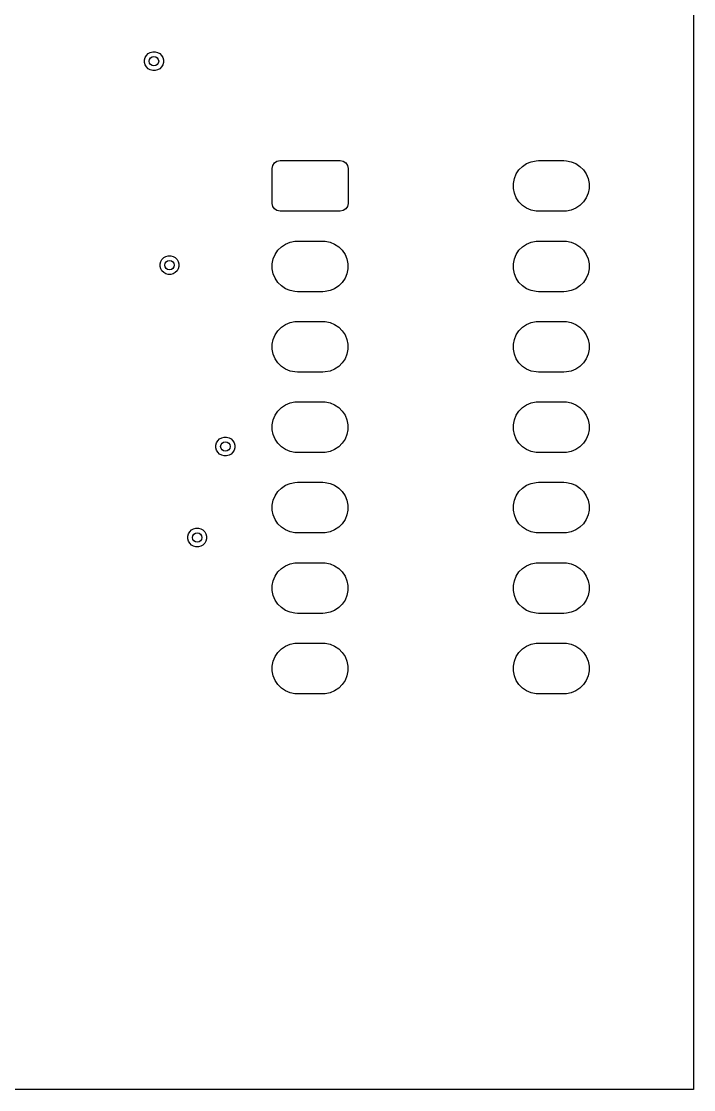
# Model space of a CAD drawing. Extents: x 44.5 to 133, y -119 to -55.5.
# Drawn here: x 111.76 to 133, y -119 to -85.26 of the extents above; entities that cross this region are included whole.
import ezdxf

# ---------------------------------------------------------------- set-up
doc = ezdxf.new("R2010")
doc.units = 0
doc.layers.add('BLACK', color=7, linetype='CONTINUOUS')

msp = doc.modelspace()

# ---------------------------------------------------------------- linework, layer by layer
at = {"layer": 'BLACK', "linetype": 'CONTINUOUS'}
for p, q in [((133, -55.5), (133, -119)), ((115.668836, -86.405995), (115.707994, -86.338172)), ((115.707994, -86.338172), (115.763372, -86.282794)), ((115.763372, -86.282794), (115.831195, -86.243636)), ((115.831195, -86.243636), (115.906842, -86.223367)), ((115.906842, -86.223367), (115.985158, -86.223367)), ((115.985158, -86.223367), (116.060805, -86.243636)), ((116.060805, -86.243636), (116.128628, -86.282794)), ((116.128628, -86.282794), (116.184006, -86.338172)), ((116.184006, -86.338172), (116.223164, -86.405995)), ((115.648567, -86.481642), (115.668836, -86.405995)), ((115.648567, -86.559958), (115.648567, -86.481642)), ((115.668836, -86.635605), (115.648567, -86.559958)), ((115.707994, -86.703428), (115.668836, -86.635605)), ((115.763372, -86.758806), (115.707994, -86.703428)), ((116.184006, -86.703428), (116.128628, -86.758806)), ((116.223164, -86.635605), (116.184006, -86.703428)), ((116.223164, -86.405995), (116.243433, -86.481642)), ((116.243433, -86.559958), (116.223164, -86.635605)), ((116.243433, -86.481642), (116.243433, -86.559958)), ((115.831195, -86.797964), (115.763372, -86.758806)), ((115.906842, -86.818233), (115.831195, -86.797964)), ((115.985158, -86.818233), (115.906842, -86.818233)), ((116.060805, -86.797964), (115.985158, -86.818233)), ((116.128628, -86.758806), (116.060805, -86.797964)), ((119.69903, -89.814329), (119.753223, -89.733223)), ((119.753223, -89.733223), (119.834329, -89.67903)), ((119.834329, -89.67903), (119.93, -89.66)), ((119.93, -89.66), (121.83, -89.66)), ((121.83, -89.66), (121.925671, -89.67903)), ((121.925671, -89.67903), (122.006777, -89.733223)), ((122.006777, -89.733223), (122.06097, -89.814329)), ((127.722883, -89.754463), (127.867772, -89.694448)), ((127.867772, -89.694448), (128.021586, -89.663852)), ((128.021586, -89.663852), (128.1, -89.66)), ((128.1, -89.66), (128.9, -89.66)), ((128.9, -89.66), (128.978414, -89.663852)), ((128.978414, -89.663852), (129.132228, -89.694448)), ((129.132228, -89.694448), (129.277117, -89.754463)), ((119.68, -89.91), (119.69903, -89.814329)), ((119.68, -91.01), (119.68, -89.91)), ((122.06097, -89.814329), (122.08, -89.91)), ((122.08, -89.91), (122.08, -91.01)), ((127.394463, -90.082883), (127.481592, -89.952485)), ((127.481592, -89.952485), (127.592485, -89.841592)), ((127.592485, -89.841592), (127.722883, -89.754463)), ((129.277117, -89.754463), (129.407515, -89.841592)), ((129.407515, -89.841592), (129.518408, -89.952485)), ((129.518408, -89.952485), (129.605537, -90.082883)), ((127.303852, -90.381586), (127.334448, -90.227772)), ((127.303852, -90.538414), (127.303852, -90.381586)), ((127.334448, -90.227772), (127.394463, -90.082883)), ((129.605537, -90.082883), (129.665552, -90.227772)), ((129.665552, -90.227772), (129.696148, -90.381586)), ((129.696148, -90.381586), (129.696148, -90.538414)), ((127.334448, -90.692228), (127.303852, -90.538414)), ((127.394463, -90.837117), (127.334448, -90.692228)), ((129.665552, -90.692228), (129.605537, -90.837117)), ((129.696148, -90.538414), (129.665552, -90.692228)), ((119.69903, -91.105671), (119.68, -91.01)), ((122.08, -91.01), (122.06097, -91.105671)), ((127.481592, -90.967515), (127.394463, -90.837117)), ((127.592485, -91.078408), (127.481592, -90.967515)), ((127.722883, -91.165537), (127.592485, -91.078408)), ((129.407515, -91.078408), (129.277117, -91.165537)), ((129.518408, -90.967515), (129.407515, -91.078408)), ((129.605537, -90.837117), (129.518408, -90.967515)), ((119.753223, -91.186777), (119.69903, -91.105671)), ((119.834329, -91.24097), (119.753223, -91.186777)), ((119.93, -91.26), (119.834329, -91.24097)), ((121.83, -91.26), (119.93, -91.26)), ((121.925671, -91.24097), (121.83, -91.26)), ((122.006777, -91.186777), (121.925671, -91.24097)), ((122.06097, -91.105671), (122.006777, -91.186777)), ((127.867772, -91.225552), (127.722883, -91.165537)), ((128.021586, -91.256148), (127.867772, -91.225552)), ((128.1, -91.26), (128.021586, -91.256148)), ((128.9, -91.26), (128.1, -91.26)), ((128.978414, -91.256148), (128.9, -91.26)), ((129.132228, -91.225552), (128.978414, -91.256148)), ((129.277117, -91.165537), (129.132228, -91.225552)), ((119.861592, -92.492485), (119.972485, -92.381592)), ((119.972485, -92.381592), (120.102883, -92.294463)), ((120.102883, -92.294463), (120.247772, -92.234448)), ((120.247772, -92.234448), (120.401586, -92.203852)), ((120.401586, -92.203852), (120.48, -92.2)), ((120.48, -92.2), (121.28, -92.2)), ((121.28, -92.2), (121.358414, -92.203852)), ((121.358414, -92.203852), (121.512228, -92.234448)), ((121.512228, -92.234448), (121.657117, -92.294463)), ((121.657117, -92.294463), (121.787515, -92.381592)), ((121.787515, -92.381592), (121.898408, -92.492485)), ((127.481592, -92.492485), (127.592485, -92.381592)), ((127.592485, -92.381592), (127.722883, -92.294463)), ((127.722883, -92.294463), (127.867772, -92.234448)), ((127.867772, -92.234448), (128.021586, -92.203852)), ((128.021586, -92.203852), (128.1, -92.2)), ((128.1, -92.2), (128.9, -92.2)), ((128.9, -92.2), (128.978414, -92.203852)), ((128.978414, -92.203852), (129.132228, -92.234448)), ((129.132228, -92.234448), (129.277117, -92.294463)), ((129.277117, -92.294463), (129.407515, -92.381592)), ((129.407515, -92.381592), (129.518408, -92.492485)), ((116.200694, -92.778572), (116.256072, -92.723194)), ((116.256072, -92.723194), (116.323895, -92.684036)), ((116.323895, -92.684036), (116.399542, -92.663767)), ((116.399542, -92.663767), (116.477858, -92.663767)), ((116.477858, -92.663767), (116.553505, -92.684036)), ((116.553505, -92.684036), (116.621328, -92.723194)), ((116.621328, -92.723194), (116.676706, -92.778572)), ((119.683852, -92.921586), (119.714448, -92.767772)), ((119.714448, -92.767772), (119.774463, -92.622883)), ((119.774463, -92.622883), (119.861592, -92.492485)), ((121.898408, -92.492485), (121.985537, -92.622883)), ((121.985537, -92.622883), (122.045552, -92.767772)), ((122.045552, -92.767772), (122.076148, -92.921586)), ((127.303852, -92.921586), (127.334448, -92.767772)), ((127.334448, -92.767772), (127.394463, -92.622883)), ((127.394463, -92.622883), (127.481592, -92.492485)), ((129.518408, -92.492485), (129.605537, -92.622883)), ((129.605537, -92.622883), (129.665552, -92.767772)), ((129.665552, -92.767772), (129.696148, -92.921586)), ((116.141267, -92.922042), (116.161536, -92.846395)), ((116.141267, -93.000358), (116.141267, -92.922042)), ((116.161536, -93.076005), (116.141267, -93.000358)), ((116.161536, -92.846395), (116.200694, -92.778572)), ((116.200694, -93.143828), (116.161536, -93.076005)), ((116.676706, -92.778572), (116.715864, -92.846395)), ((116.715864, -93.076005), (116.676706, -93.143828)), ((116.715864, -92.846395), (116.736133, -92.922042)), ((116.736133, -93.000358), (116.715864, -93.076005)), ((116.736133, -92.922042), (116.736133, -93.000358)), ((119.683852, -93.078414), (119.683852, -92.921586)), ((119.714448, -93.232228), (119.683852, -93.078414)), ((122.076148, -93.078414), (122.045552, -93.232228)), ((122.076148, -92.921586), (122.076148, -93.078414)), ((127.303852, -93.078414), (127.303852, -92.921586)), ((127.334448, -93.232228), (127.303852, -93.078414)), ((129.696148, -93.078414), (129.665552, -93.232228)), ((129.696148, -92.921586), (129.696148, -93.078414)), ((116.256072, -93.199206), (116.200694, -93.143828)), ((116.323895, -93.238364), (116.256072, -93.199206)), ((116.399542, -93.258633), (116.323895, -93.238364)), ((116.477858, -93.258633), (116.399542, -93.258633)), ((116.553505, -93.238364), (116.477858, -93.258633)), ((116.621328, -93.199206), (116.553505, -93.238364)), ((116.676706, -93.143828), (116.621328, -93.199206)), ((119.774463, -93.377117), (119.714448, -93.232228)), ((119.861592, -93.507515), (119.774463, -93.377117)), ((121.985537, -93.377117), (121.898408, -93.507515)), ((122.045552, -93.232228), (121.985537, -93.377117)), ((127.394463, -93.377117), (127.334448, -93.232228)), ((127.481592, -93.507515), (127.394463, -93.377117)), ((129.605537, -93.377117), (129.518408, -93.507515)), ((129.665552, -93.232228), (129.605537, -93.377117)), ((119.972485, -93.618408), (119.861592, -93.507515)), ((120.102883, -93.705537), (119.972485, -93.618408)), ((120.247772, -93.765552), (120.102883, -93.705537)), ((120.401586, -93.796148), (120.247772, -93.765552)), ((121.512228, -93.765552), (121.358414, -93.796148)), ((121.657117, -93.705537), (121.512228, -93.765552)), ((121.787515, -93.618408), (121.657117, -93.705537)), ((121.898408, -93.507515), (121.787515, -93.618408)), ((127.592485, -93.618408), (127.481592, -93.507515)), ((127.722883, -93.705537), (127.592485, -93.618408)), ((127.867772, -93.765552), (127.722883, -93.705537)), ((128.021586, -93.796148), (127.867772, -93.765552)), ((129.132228, -93.765552), (128.978414, -93.796148)), ((129.277117, -93.705537), (129.132228, -93.765552)), ((129.407515, -93.618408), (129.277117, -93.705537)), ((129.518408, -93.507515), (129.407515, -93.618408)), ((120.48, -93.8), (120.401586, -93.796148)), ((121.28, -93.8), (120.48, -93.8)), ((121.358414, -93.796148), (121.28, -93.8)), ((128.1, -93.8), (128.021586, -93.796148)), ((128.9, -93.8), (128.1, -93.8)), ((128.978414, -93.796148), (128.9, -93.8)), ((120.102883, -94.834463), (120.247772, -94.774448)), ((120.247772, -94.774448), (120.401586, -94.743852)), ((120.401586, -94.743852), (120.48, -94.74)), ((120.48, -94.74), (121.28, -94.74)), ((121.28, -94.74), (121.358414, -94.743852)), ((121.358414, -94.743852), (121.512228, -94.774448)), ((121.512228, -94.774448), (121.657117, -94.834463)), ((127.722883, -94.834463), (127.867772, -94.774448)), ((127.867772, -94.774448), (128.021586, -94.743852)), ((128.021586, -94.743852), (128.1, -94.74)), ((128.1, -94.74), (128.9, -94.74)), ((128.9, -94.74), (128.978414, -94.743852)), ((128.978414, -94.743852), (129.132228, -94.774448)), ((129.132228, -94.774448), (129.277117, -94.834463)), ((119.774463, -95.162883), (119.861592, -95.032485)), ((119.861592, -95.032485), (119.972485, -94.921592)), ((119.972485, -94.921592), (120.102883, -94.834463)), ((121.657117, -94.834463), (121.787515, -94.921592)), ((121.787515, -94.921592), (121.898408, -95.032485)), ((121.898408, -95.032485), (121.985537, -95.162883)), ((127.394463, -95.162883), (127.481592, -95.032485)), ((127.481592, -95.032485), (127.592485, -94.921592)), ((127.592485, -94.921592), (127.722883, -94.834463)), ((129.277117, -94.834463), (129.407515, -94.921592)), ((129.407515, -94.921592), (129.518408, -95.032485)), ((129.518408, -95.032485), (129.605537, -95.162883)), ((119.683852, -95.461586), (119.714448, -95.307772)), ((119.683852, -95.618414), (119.683852, -95.461586)), ((119.714448, -95.307772), (119.774463, -95.162883)), ((121.985537, -95.162883), (122.045552, -95.307772)), ((122.045552, -95.307772), (122.076148, -95.461586)), ((122.076148, -95.461586), (122.076148, -95.618414)), ((127.303852, -95.461586), (127.334448, -95.307772)), ((127.303852, -95.618414), (127.303852, -95.461586)), ((127.334448, -95.307772), (127.394463, -95.162883)), ((129.605537, -95.162883), (129.665552, -95.307772)), ((129.665552, -95.307772), (129.696148, -95.461586)), ((129.696148, -95.461586), (129.696148, -95.618414)), ((119.714448, -95.772228), (119.683852, -95.618414)), ((119.774463, -95.917117), (119.714448, -95.772228)), ((122.045552, -95.772228), (121.985537, -95.917117)), ((122.076148, -95.618414), (122.045552, -95.772228)), ((127.334448, -95.772228), (127.303852, -95.618414)), ((127.394463, -95.917117), (127.334448, -95.772228)), ((129.665552, -95.772228), (129.605537, -95.917117)), ((129.696148, -95.618414), (129.665552, -95.772228)), ((119.861592, -96.047515), (119.774463, -95.917117)), ((119.972485, -96.158408), (119.861592, -96.047515)), ((121.898408, -96.047515), (121.787515, -96.158408)), ((121.985537, -95.917117), (121.898408, -96.047515)), ((127.481592, -96.047515), (127.394463, -95.917117)), ((127.592485, -96.158408), (127.481592, -96.047515)), ((129.518408, -96.047515), (129.407515, -96.158408)), ((129.605537, -95.917117), (129.518408, -96.047515)), ((120.102883, -96.245537), (119.972485, -96.158408)), ((120.247772, -96.305552), (120.102883, -96.245537)), ((120.401586, -96.336148), (120.247772, -96.305552)), ((120.48, -96.34), (120.401586, -96.336148)), ((121.28, -96.34), (120.48, -96.34)), ((121.358414, -96.336148), (121.28, -96.34)), ((121.512228, -96.305552), (121.358414, -96.336148)), ((121.657117, -96.245537), (121.512228, -96.305552)), ((121.787515, -96.158408), (121.657117, -96.245537)), ((127.722883, -96.245537), (127.592485, -96.158408)), ((127.867772, -96.305552), (127.722883, -96.245537)), ((128.021586, -96.336148), (127.867772, -96.305552)), ((128.1, -96.34), (128.021586, -96.336148)), ((128.9, -96.34), (128.1, -96.34)), ((128.978414, -96.336148), (128.9, -96.34)), ((129.132228, -96.305552), (128.978414, -96.336148)), ((129.277117, -96.245537), (129.132228, -96.305552)), ((129.407515, -96.158408), (129.277117, -96.245537)), ((119.861592, -97.572485), (119.972485, -97.461592)), ((119.972485, -97.461592), (120.102883, -97.374463)), ((120.102883, -97.374463), (120.247772, -97.314448)), ((120.247772, -97.314448), (120.401586, -97.283852)), ((120.401586, -97.283852), (120.48, -97.28)), ((120.48, -97.28), (121.28, -97.28)), ((121.28, -97.28), (121.358414, -97.283852)), ((121.358414, -97.283852), (121.512228, -97.314448)), ((121.512228, -97.314448), (121.657117, -97.374463)), ((121.657117, -97.374463), (121.787515, -97.461592)), ((121.787515, -97.461592), (121.898408, -97.572485)), ((127.481592, -97.572485), (127.592485, -97.461592)), ((127.592485, -97.461592), (127.722883, -97.374463)), ((127.722883, -97.374463), (127.867772, -97.314448)), ((127.867772, -97.314448), (128.021586, -97.283852)), ((128.021586, -97.283852), (128.1, -97.28)), ((128.1, -97.28), (128.9, -97.28)), ((128.9, -97.28), (128.978414, -97.283852)), ((128.978414, -97.283852), (129.132228, -97.314448)), ((129.132228, -97.314448), (129.277117, -97.374463)), ((129.277117, -97.374463), (129.407515, -97.461592)), ((129.407515, -97.461592), (129.518408, -97.572485)), ((119.714448, -97.847772), (119.774463, -97.702883)), ((119.774463, -97.702883), (119.861592, -97.572485)), ((121.898408, -97.572485), (121.985537, -97.702883)), ((121.985537, -97.702883), (122.045552, -97.847772)), ((127.334448, -97.847772), (127.394463, -97.702883)), ((127.394463, -97.702883), (127.481592, -97.572485)), ((129.518408, -97.572485), (129.605537, -97.702883)), ((129.605537, -97.702883), (129.665552, -97.847772)), ((119.683852, -98.001586), (119.714448, -97.847772)), ((119.683852, -98.158414), (119.683852, -98.001586)), ((119.714448, -98.312228), (119.683852, -98.158414)), ((122.045552, -97.847772), (122.076148, -98.001586)), ((122.076148, -98.158414), (122.045552, -98.312228)), ((122.076148, -98.001586), (122.076148, -98.158414)), ((127.303852, -98.001586), (127.334448, -97.847772)), ((127.303852, -98.158414), (127.303852, -98.001586)), ((127.334448, -98.312228), (127.303852, -98.158414)), ((129.665552, -97.847772), (129.696148, -98.001586)), ((129.696148, -98.158414), (129.665552, -98.312228)), ((129.696148, -98.001586), (129.696148, -98.158414)), ((117.926636, -98.574195), (117.965794, -98.506372)), ((117.965794, -98.506372), (118.021172, -98.450994)), ((118.021172, -98.450994), (118.088995, -98.411836)), ((118.088995, -98.411836), (118.164642, -98.391567)), ((118.164642, -98.391567), (118.242958, -98.391567)), ((118.242958, -98.391567), (118.318605, -98.411836)), ((118.318605, -98.411836), (118.386428, -98.450994)), ((118.386428, -98.450994), (118.441806, -98.506372)), ((118.441806, -98.506372), (118.480964, -98.574195)), ((119.774463, -98.457117), (119.714448, -98.312228)), ((119.861592, -98.587515), (119.774463, -98.457117)), ((121.985537, -98.457117), (121.898408, -98.587515)), ((122.045552, -98.312228), (121.985537, -98.457117)), ((127.394463, -98.457117), (127.334448, -98.312228)), ((127.481592, -98.587515), (127.394463, -98.457117)), ((129.605537, -98.457117), (129.518408, -98.587515)), ((129.665552, -98.312228), (129.605537, -98.457117)), ((117.906367, -98.649842), (117.926636, -98.574195)), ((117.906367, -98.728158), (117.906367, -98.649842)), ((117.926636, -98.803805), (117.906367, -98.728158)), ((117.965794, -98.871628), (117.926636, -98.803805)), ((118.480964, -98.803805), (118.441806, -98.871628)), ((118.480964, -98.574195), (118.501233, -98.649842)), ((118.501233, -98.728158), (118.480964, -98.803805)), ((118.501233, -98.649842), (118.501233, -98.728158)), ((119.972485, -98.698408), (119.861592, -98.587515)), ((120.102883, -98.785537), (119.972485, -98.698408)), ((120.247772, -98.845552), (120.102883, -98.785537)), ((120.401586, -98.876148), (120.247772, -98.845552)), ((121.512228, -98.845552), (121.358414, -98.876148)), ((121.657117, -98.785537), (121.512228, -98.845552)), ((121.787515, -98.698408), (121.657117, -98.785537)), ((121.898408, -98.587515), (121.787515, -98.698408)), ((127.592485, -98.698408), (127.481592, -98.587515)), ((127.722883, -98.785537), (127.592485, -98.698408)), ((127.867772, -98.845552), (127.722883, -98.785537)), ((128.021586, -98.876148), (127.867772, -98.845552)), ((129.132228, -98.845552), (128.978414, -98.876148)), ((129.277117, -98.785537), (129.132228, -98.845552)), ((129.407515, -98.698408), (129.277117, -98.785537)), ((129.518408, -98.587515), (129.407515, -98.698408)), ((118.021172, -98.927006), (117.965794, -98.871628)), ((118.088995, -98.966164), (118.021172, -98.927006)), ((118.164642, -98.986433), (118.088995, -98.966164)), ((118.242958, -98.986433), (118.164642, -98.986433)), ((118.318605, -98.966164), (118.242958, -98.986433)), ((118.386428, -98.927006), (118.318605, -98.966164)), ((118.441806, -98.871628), (118.386428, -98.927006)), ((120.48, -98.88), (120.401586, -98.876148)), ((121.28, -98.88), (120.48, -98.88)), ((121.358414, -98.876148), (121.28, -98.88)), ((128.1, -98.88), (128.021586, -98.876148)), ((128.9, -98.88), (128.1, -98.88)), ((128.978414, -98.876148), (128.9, -98.88)), ((120.102883, -99.914463), (120.247772, -99.854448)), ((120.247772, -99.854448), (120.401586, -99.823852)), ((120.401586, -99.823852), (120.48, -99.82)), ((120.48, -99.82), (121.28, -99.82)), ((121.28, -99.82), (121.358414, -99.823852)), ((121.358414, -99.823852), (121.512228, -99.854448)), ((121.512228, -99.854448), (121.657117, -99.914463)), ((127.722883, -99.914463), (127.867772, -99.854448)), ((127.867772, -99.854448), (128.021586, -99.823852)), ((128.021586, -99.823852), (128.1, -99.82)), ((128.1, -99.82), (128.9, -99.82)), ((128.9, -99.82), (128.978414, -99.823852)), ((128.978414, -99.823852), (129.132228, -99.854448)), ((129.132228, -99.854448), (129.277117, -99.914463)), ((119.774463, -100.242883), (119.861592, -100.112485)), ((119.861592, -100.112485), (119.972485, -100.001592)), ((119.972485, -100.001592), (120.102883, -99.914463)), ((121.657117, -99.914463), (121.787515, -100.001592)), ((121.787515, -100.001592), (121.898408, -100.112485)), ((121.898408, -100.112485), (121.985537, -100.242883)), ((127.394463, -100.242883), (127.481592, -100.112485)), ((127.481592, -100.112485), (127.592485, -100.001592)), ((127.592485, -100.001592), (127.722883, -99.914463)), ((129.277117, -99.914463), (129.407515, -100.001592)), ((129.407515, -100.001592), (129.518408, -100.112485)), ((129.518408, -100.112485), (129.605537, -100.242883)), ((119.683852, -100.541586), (119.714448, -100.387772)), ((119.714448, -100.387772), (119.774463, -100.242883)), ((121.985537, -100.242883), (122.045552, -100.387772)), ((122.045552, -100.387772), (122.076148, -100.541586)), ((127.303852, -100.541586), (127.334448, -100.387772)), ((127.334448, -100.387772), (127.394463, -100.242883)), ((129.605537, -100.242883), (129.665552, -100.387772)), ((129.665552, -100.387772), (129.696148, -100.541586)), ((119.683852, -100.698414), (119.683852, -100.541586)), ((119.714448, -100.852228), (119.683852, -100.698414)), ((119.774463, -100.997117), (119.714448, -100.852228)), ((122.045552, -100.852228), (121.985537, -100.997117)), ((122.076148, -100.698414), (122.045552, -100.852228)), ((122.076148, -100.541586), (122.076148, -100.698414)), ((127.303852, -100.698414), (127.303852, -100.541586)), ((127.334448, -100.852228), (127.303852, -100.698414)), ((127.394463, -100.997117), (127.334448, -100.852228)), ((129.665552, -100.852228), (129.605537, -100.997117)), ((129.696148, -100.698414), (129.665552, -100.852228)), ((129.696148, -100.541586), (129.696148, -100.698414)), ((119.861592, -101.127515), (119.774463, -100.997117)), ((119.972485, -101.238408), (119.861592, -101.127515)), ((121.898408, -101.127515), (121.787515, -101.238408)), ((121.985537, -100.997117), (121.898408, -101.127515)), ((127.481592, -101.127515), (127.394463, -100.997117)), ((127.592485, -101.238408), (127.481592, -101.127515)), ((129.518408, -101.127515), (129.407515, -101.238408)), ((129.605537, -100.997117), (129.518408, -101.127515)), ((117.016667, -101.524942), (117.036936, -101.449295)), ((117.016667, -101.603258), (117.016667, -101.524942)), ((117.036936, -101.449295), (117.076094, -101.381472)), ((117.076094, -101.381472), (117.131472, -101.326094)), ((117.131472, -101.326094), (117.199295, -101.286936)), ((117.199295, -101.286936), (117.274942, -101.266667)), ((117.274942, -101.266667), (117.353258, -101.266667)), ((117.353258, -101.266667), (117.428905, -101.286936)), ((117.428905, -101.286936), (117.496728, -101.326094)), ((117.496728, -101.326094), (117.552106, -101.381472)), ((117.552106, -101.381472), (117.591264, -101.449295)), ((117.591264, -101.449295), (117.611533, -101.524942)), ((117.611533, -101.524942), (117.611533, -101.603258)), ((120.102883, -101.325537), (119.972485, -101.238408)), ((120.247772, -101.385552), (120.102883, -101.325537)), ((120.401586, -101.416148), (120.247772, -101.385552)), ((120.48, -101.42), (120.401586, -101.416148)), ((121.28, -101.42), (120.48, -101.42)), ((121.358414, -101.416148), (121.28, -101.42)), ((121.512228, -101.385552), (121.358414, -101.416148)), ((121.657117, -101.325537), (121.512228, -101.385552)), ((121.787515, -101.238408), (121.657117, -101.325537)), ((127.722883, -101.325537), (127.592485, -101.238408)), ((127.867772, -101.385552), (127.722883, -101.325537)), ((128.021586, -101.416148), (127.867772, -101.385552)), ((128.1, -101.42), (128.021586, -101.416148)), ((128.9, -101.42), (128.1, -101.42)), ((128.978414, -101.416148), (128.9, -101.42)), ((129.132228, -101.385552), (128.978414, -101.416148)), ((129.277117, -101.325537), (129.132228, -101.385552)), ((129.407515, -101.238408), (129.277117, -101.325537)), ((117.036936, -101.678905), (117.016667, -101.603258)), ((117.076094, -101.746728), (117.036936, -101.678905)), ((117.131472, -101.802106), (117.076094, -101.746728)), ((117.199295, -101.841264), (117.131472, -101.802106)), ((117.274942, -101.861533), (117.199295, -101.841264)), ((117.353258, -101.861533), (117.274942, -101.861533)), ((117.428905, -101.841264), (117.353258, -101.861533)), ((117.496728, -101.802106), (117.428905, -101.841264)), ((117.552106, -101.746728), (117.496728, -101.802106)), ((117.591264, -101.678905), (117.552106, -101.746728)), ((117.611533, -101.603258), (117.591264, -101.678905)), ((119.861592, -102.652485), (119.972485, -102.541592)), ((119.972485, -102.541592), (120.102883, -102.454463)), ((120.102883, -102.454463), (120.247772, -102.394448)), ((120.247772, -102.394448), (120.401586, -102.363852)), ((120.401586, -102.363852), (120.48, -102.36)), ((120.48, -102.36), (121.28, -102.36)), ((121.28, -102.36), (121.358414, -102.363852)), ((121.358414, -102.363852), (121.512228, -102.394448)), ((121.512228, -102.394448), (121.657117, -102.454463)), ((121.657117, -102.454463), (121.787515, -102.541592)), ((121.787515, -102.541592), (121.898408, -102.652485)), ((127.481592, -102.652485), (127.592485, -102.541592)), ((127.592485, -102.541592), (127.722883, -102.454463)), ((127.722883, -102.454463), (127.867772, -102.394448)), ((127.867772, -102.394448), (128.021586, -102.363852)), ((128.021586, -102.363852), (128.1, -102.36)), ((128.1, -102.36), (128.9, -102.36)), ((128.9, -102.36), (128.978414, -102.363852)), ((128.978414, -102.363852), (129.132228, -102.394448)), ((129.132228, -102.394448), (129.277117, -102.454463)), ((129.277117, -102.454463), (129.407515, -102.541592)), ((129.407515, -102.541592), (129.518408, -102.652485)), ((119.714448, -102.927772), (119.774463, -102.782883)), ((119.774463, -102.782883), (119.861592, -102.652485)), ((121.898408, -102.652485), (121.985537, -102.782883)), ((121.985537, -102.782883), (122.045552, -102.927772)), ((127.334448, -102.927772), (127.394463, -102.782883)), ((127.394463, -102.782883), (127.481592, -102.652485)), ((129.518408, -102.652485), (129.605537, -102.782883)), ((129.605537, -102.782883), (129.665552, -102.927772)), ((119.683852, -103.081586), (119.714448, -102.927772)), ((119.683852, -103.238414), (119.683852, -103.081586)), ((122.045552, -102.927772), (122.076148, -103.081586)), ((122.076148, -103.081586), (122.076148, -103.238414)), ((127.303852, -103.081586), (127.334448, -102.927772)), ((127.303852, -103.238414), (127.303852, -103.081586)), ((129.665552, -102.927772), (129.696148, -103.081586)), ((129.696148, -103.081586), (129.696148, -103.238414)), ((119.714448, -103.392228), (119.683852, -103.238414)), ((119.774463, -103.537117), (119.714448, -103.392228)), ((119.861592, -103.667515), (119.774463, -103.537117)), ((121.985537, -103.537117), (121.898408, -103.667515)), ((122.045552, -103.392228), (121.985537, -103.537117)), ((122.076148, -103.238414), (122.045552, -103.392228)), ((127.334448, -103.392228), (127.303852, -103.238414)), ((127.394463, -103.537117), (127.334448, -103.392228)), ((127.481592, -103.667515), (127.394463, -103.537117)), ((129.605537, -103.537117), (129.518408, -103.667515)), ((129.665552, -103.392228), (129.605537, -103.537117)), ((129.696148, -103.238414), (129.665552, -103.392228)), ((119.972485, -103.778408), (119.861592, -103.667515)), ((120.102883, -103.865537), (119.972485, -103.778408)), ((120.247772, -103.925552), (120.102883, -103.865537)), ((121.657117, -103.865537), (121.512228, -103.925552)), ((121.787515, -103.778408), (121.657117, -103.865537)), ((121.898408, -103.667515), (121.787515, -103.778408)), ((127.592485, -103.778408), (127.481592, -103.667515)), ((127.722883, -103.865537), (127.592485, -103.778408)), ((127.867772, -103.925552), (127.722883, -103.865537)), ((129.277117, -103.865537), (129.132228, -103.925552)), ((129.407515, -103.778408), (129.277117, -103.865537)), ((129.518408, -103.667515), (129.407515, -103.778408)), ((120.401586, -103.956148), (120.247772, -103.925552)), ((120.48, -103.96), (120.401586, -103.956148)), ((121.28, -103.96), (120.48, -103.96)), ((121.358414, -103.956148), (121.28, -103.96)), ((121.512228, -103.925552), (121.358414, -103.956148)), ((128.021586, -103.956148), (127.867772, -103.925552)), ((128.1, -103.96), (128.021586, -103.956148)), ((128.9, -103.96), (128.1, -103.96)), ((128.978414, -103.956148), (128.9, -103.96)), ((129.132228, -103.925552), (128.978414, -103.956148)), ((120.247772, -104.934448), (120.401586, -104.903852)), ((120.401586, -104.903852), (120.48, -104.9)), ((120.48, -104.9), (121.28, -104.9)), ((121.28, -104.9), (121.358414, -104.903852)), ((121.358414, -104.903852), (121.512228, -104.934448)), ((127.867772, -104.934448), (128.021586, -104.903852)), ((128.021586, -104.903852), (128.1, -104.9)), ((128.1, -104.9), (128.9, -104.9)), ((128.9, -104.9), (128.978414, -104.903852)), ((128.978414, -104.903852), (129.132228, -104.934448)), ((119.774463, -105.322883), (119.861592, -105.192485)), ((119.861592, -105.192485), (119.972485, -105.081592)), ((119.972485, -105.081592), (120.102883, -104.994463)), ((120.102883, -104.994463), (120.247772, -104.934448)), ((121.512228, -104.934448), (121.657117, -104.994463)), ((121.657117, -104.994463), (121.787515, -105.081592)), ((121.787515, -105.081592), (121.898408, -105.192485)), ((121.898408, -105.192485), (121.985537, -105.322883)), ((127.394463, -105.322883), (127.481592, -105.192485)), ((127.481592, -105.192485), (127.592485, -105.081592)), ((127.592485, -105.081592), (127.722883, -104.994463)), ((127.722883, -104.994463), (127.867772, -104.934448)), ((129.132228, -104.934448), (129.277117, -104.994463)), ((129.277117, -104.994463), (129.407515, -105.081592)), ((129.407515, -105.081592), (129.518408, -105.192485)), ((129.518408, -105.192485), (129.605537, -105.322883)), ((119.683852, -105.621586), (119.714448, -105.467772)), ((119.714448, -105.467772), (119.774463, -105.322883)), ((121.985537, -105.322883), (122.045552, -105.467772)), ((122.045552, -105.467772), (122.076148, -105.621586)), ((127.303852, -105.621586), (127.334448, -105.467772)), ((127.334448, -105.467772), (127.394463, -105.322883)), ((129.605537, -105.322883), (129.665552, -105.467772)), ((129.665552, -105.467772), (129.696148, -105.621586)), ((119.683852, -105.778414), (119.683852, -105.621586)), ((119.714448, -105.932228), (119.683852, -105.778414)), ((119.774463, -106.077117), (119.714448, -105.932228)), ((122.045552, -105.932228), (121.985537, -106.077117)), ((122.076148, -105.778414), (122.045552, -105.932228)), ((122.076148, -105.621586), (122.076148, -105.778414)), ((127.303852, -105.778414), (127.303852, -105.621586)), ((127.334448, -105.932228), (127.303852, -105.778414)), ((127.394463, -106.077117), (127.334448, -105.932228)), ((129.665552, -105.932228), (129.605537, -106.077117)), ((129.696148, -105.778414), (129.665552, -105.932228)), ((129.696148, -105.621586), (129.696148, -105.778414)), ((119.861592, -106.207515), (119.774463, -106.077117)), ((119.972485, -106.318408), (119.861592, -106.207515)), ((121.898408, -106.207515), (121.787515, -106.318408)), ((121.985537, -106.077117), (121.898408, -106.207515)), ((127.481592, -106.207515), (127.394463, -106.077117)), ((127.592485, -106.318408), (127.481592, -106.207515)), ((129.518408, -106.207515), (129.407515, -106.318408)), ((129.605537, -106.077117), (129.518408, -106.207515)), ((120.102883, -106.405537), (119.972485, -106.318408)), ((120.247772, -106.465552), (120.102883, -106.405537)), ((120.401586, -106.496148), (120.247772, -106.465552)), ((120.48, -106.5), (120.401586, -106.496148)), ((121.28, -106.5), (120.48, -106.5)), ((121.358414, -106.496148), (121.28, -106.5)), ((121.512228, -106.465552), (121.358414, -106.496148)), ((121.657117, -106.405537), (121.512228, -106.465552)), ((121.787515, -106.318408), (121.657117, -106.405537)), ((127.722883, -106.405537), (127.592485, -106.318408)), ((127.867772, -106.465552), (127.722883, -106.405537)), ((128.021586, -106.496148), (127.867772, -106.465552)), ((128.1, -106.5), (128.021586, -106.496148)), ((128.9, -106.5), (128.1, -106.5)), ((128.978414, -106.496148), (128.9, -106.5)), ((129.132228, -106.465552), (128.978414, -106.496148)), ((129.277117, -106.405537), (129.132228, -106.465552)), ((129.407515, -106.318408), (129.277117, -106.405537)), ((133, -119), (44.5, -119))]:
    msp.add_line(p, q, dxfattribs=at)
at = {"layer": 'BLACK'}
for centre in [(115.946, -86.5208), (116.4387, -92.9612), (118.2038, -98.689), (117.3141, -101.5641)]:
    msp.add_circle(centre, 0.15, dxfattribs=at)

doc.saveas('drawing.dxf')
